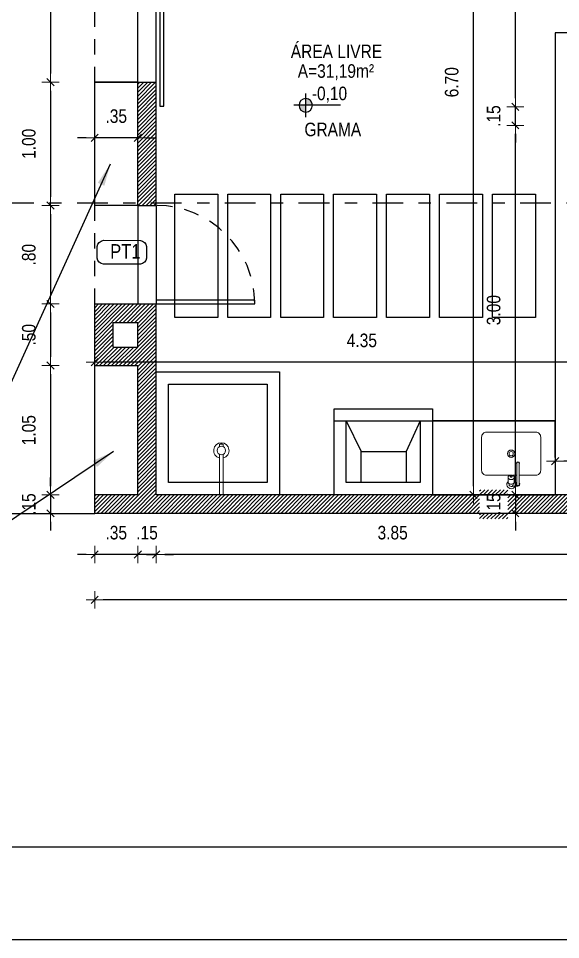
# Model space of a CAD drawing. Extents: x -178 to 151, y -135 to 745.
# Drawn here: x 109.13 to 113.54, y 700.13 to 707.61 of the extents above; entities that cross this region are included whole.
import ezdxf
from ezdxf.enums import TextEntityAlignment as Align

# ---------------------------------------------------------------- set-up
doc = ezdxf.new("R2010")
doc.units = 0
doc.header["$MEASUREMENT"] = 0
doc.header["$PDSIZE"] = -5
for name, pattern in [('CONTINU', [0]), ('DASHDOT2', [0.5, 0.25, -0.125, 0, -0.125]), ('HIDDEN2', [0.1875, 0.125, -0.0625]), ('TRAÇO-2PTOS_P', [0.625, 0.25, -0.125, 0, -0.125, 0, -0.125])]:
    doc.linetypes.add(name, pattern=pattern)
doc.layers.get('0').update_dxf_attribs({"linetype": 'CONTINUOUS'})
doc.layers.get('Defpoints').update_dxf_attribs({"linetype": 'CONTINUOUS'})
for name, color, linetype in [('AR-ALV', 5, 'CONTINUOUS'), ('ARQ-COB-PROJ', 8, 'TRAÇO-2PTOS_P'), ('COTA', 7, 'CONTINUOUS'), ('DIVERSOS', 1, 'CONTINUOUS'), ('E-hatch', 8, 'CONTINUOUS'), ('E-txt-g', 3, 'CONTINUOUS'), ('Layer1', 7, 'CONTINUOUS'), ('LAYER7', 4, 'CONTINUOUS')]:
    doc.layers.add(name, color=color, linetype=linetype)
for name, color, linetype, lineweight in [('E-Cta-W', 7, 'CONTINUOUS', 20), ('E-Lay-9', 9, 'CONTINUOUS', 9), ('E-Pen-C', 4, 'CONTINUOUS', 15), ('E-Pen-G', 3, 'CONTINUOUS', 30), ('E-Txt-W', 7, 'CONTINUOUS', 20)]:
    doc.layers.add(name, color=color, linetype=linetype, lineweight=lineweight)
doc.styles.add('F2', font='swissc.ttf')
doc.styles.add('REG60', font='romans.shx', dxfattribs={"width": 0.8, "height": 0.15})
doc.styles.add('REG80', font='romans.shx', dxfattribs={"width": 0.8, "height": 0.2})
doc.dimstyles.new('DIMENSION-1', dxfattribs={"dimtxt": 0.11, "dimasz": 0.07, "dimexe": 1, "dimexo": 0, "dimgap": 0.12, "dimtad": 1, "dimzin": 7, "dimdsep": 46, "dimtxsty": 'F2', "dimblk1": 'TRACO', "dimblk2": 'TRACO', "dimsah": 1, "dimcen": 1, "dimse1": 1, "dimse2": 1, "dimclrd": 256, "dimclre": 256, "dimclrt": 6, "dimadec": 0, "dimazin": 0, "dimtfac": 1, "dimtix": 1, "dimtmove": 2, "dimatfit": 3, "dimldrblk": 'TRACO', "dimfxl": 1, "dimtolj": 1, "dimtzin": 0, "dimarcsym": 0})
doc.dimstyles.get("Standard").update_dxf_attribs({"dimtxt": 0.18, "dimasz": 0.18, "dimexe": 0.18, "dimexo": 0.0625, "dimgap": 0.09, "dimtad": 0, "dimtih": 1, "dimtoh": 1, "dimdec": 4, "dimzin": 0, "dimdsep": 46, "dimtxsty": 'Standard', "dimcen": 0.09, "dimadec": 0, "dimazin": 0, "dimtfac": 1, "dimtdec": 4, "dimtofl": 0, "dimtmove": 0, "dimatfit": 3, "dimfxl": 1, "dimtolj": 1, "dimtzin": 0, "dimarcsym": 0})

# ---------------------------------------------------------------- blocks, each defined once
blk = doc.blocks.new('TRACO')
at = {"layer": 'E-Pen-C'}
for p, q in [((-1, 0), (1, 0)), ((0, 1), (0, -1))]:
    blk.add_line(p, q, dxfattribs=at)
at = {"layer": 'E-Pen-G'}
blk.add_line((-0.42, -0.42), (0.42, 0.42), dxfattribs=at)
blk = doc.blocks.new('*D431')
at = {"lineweight": -2}
blk.add_line((113.1685, 703.81), (113.1685, 706.67), dxfattribs=at)
at = {"layer": 'Defpoints', "color": 0}
for p in [(113.1685, 706.74), (114.1869, 706.74), (114.0045, 703.74)]:
    blk.add_point(p, dxfattribs=at)
at = {"lineweight": -2, "xscale": 0.07, "yscale": 0.07, "zscale": 0.07}
for p, rotation in [((113.1685, 706.74), 90), ((113.1685, 703.74), 270)]:
    blk.add_blockref('TRACO', p, dxfattribs=dict(at, rotation=rotation))
at = {"color": 6, "insert": (112.9924, 705.24), "char_height": 0.11, "attachment_point": 5, "rotation": 90, "style": 'F2'}
blk.add_mtext('\\A1;3.00', dxfattribs=at)
blk = doc.blocks.new('*D432')
at = {"lineweight": -2}
for p, q in [((113.1685, 706.96), (113.1685, 707.03)), ((113.1685, 706.74), (113.1685, 706.89)), ((113.1685, 706.67), (113.1685, 706.6))]:
    blk.add_line(p, q, dxfattribs=at)
at = {"layer": 'Defpoints', "color": 0}
for p in [(113.1685, 706.89), (114.1754, 706.89), (114.2416, 706.74)]:
    blk.add_point(p, dxfattribs=at)
at = {"lineweight": -2, "xscale": 0.07, "yscale": 0.07, "zscale": 0.07}
for p, rotation in [((113.1685, 706.89), 270), ((113.1685, 706.74), 90)]:
    blk.add_blockref('TRACO', p, dxfattribs=dict(at, rotation=rotation))
at = {"color": 6, "insert": (112.9924, 706.815), "char_height": 0.11, "attachment_point": 5, "rotation": 90, "style": 'F2'}
blk.add_mtext('\\A1;.15', dxfattribs=at)
blk = doc.blocks.new('*D433')
at = {"lineweight": -2}
blk.add_line((113.1685, 706.96), (113.1685, 710.37), dxfattribs=at)
at = {"layer": 'Defpoints', "color": 0}
for p in [(113.1685, 710.44), (118.6526, 710.44), (114.1754, 706.89)]:
    blk.add_point(p, dxfattribs=at)
at = {"lineweight": -2, "xscale": 0.07, "yscale": 0.07, "zscale": 0.07}
for p, rotation in [((113.1685, 710.44), 90), ((113.1685, 706.89), 270)]:
    blk.add_blockref('TRACO', p, dxfattribs=dict(at, rotation=rotation))
at = {"color": 6, "insert": (112.9924, 708.665), "char_height": 0.11, "attachment_point": 5, "rotation": 90, "style": 'F2'}
blk.add_mtext('\\A1;3.55', dxfattribs=at)
blk = doc.blocks.new('*D313')
at = {"lineweight": -2}
blk.add_line((112.828, 703.81), (112.828, 710.37), dxfattribs=at)
at = {"layer": 'Defpoints', "color": 0}
for p in [(112.6161, 710.44), (112.828, 710.44), (111.9661, 703.74)]:
    blk.add_point(p, dxfattribs=at)
at = {"lineweight": -2, "xscale": 0.07, "yscale": 0.07, "zscale": 0.07}
for p, rotation in [((112.828, 710.44), 90), ((112.828, 703.74), 270)]:
    blk.add_blockref('TRACO', p, dxfattribs=dict(at, rotation=rotation))
at = {"color": 6, "insert": (112.6518, 707.09), "char_height": 0.11, "attachment_point": 5, "rotation": 90, "style": 'F2'}
blk.add_mtext('\\A1;6.70', dxfattribs=at)
blk = doc.blocks.new('*D455')
at = {"linetype": 'Continuous', "lineweight": -2}
blk.add_line((114.0216, 703.2568), (110.3216, 703.2568), dxfattribs=at)
at = {"layer": 'Defpoints', "color": 0, "linetype": 'Continuous'}
for p in [(110.2516, 703.74), (114.0916, 703.74), (110.2516, 703.2568)]:
    blk.add_point(p, dxfattribs=at)
at = {"linetype": 'Continuous', "lineweight": -2, "xscale": 0.07, "yscale": 0.07, "zscale": 0.07, "rotation": 180}
blk.add_blockref('TRACO', (110.2516, 703.2568), dxfattribs=at)
at = {"linetype": 'Continuous', "lineweight": -2, "xscale": 0.07, "yscale": 0.07, "zscale": 0.07}
blk.add_blockref('TRACO', (114.0916, 703.2568), dxfattribs=at)
at = {"color": 6, "linetype": 'Continuous', "insert": (112.1716, 703.433), "char_height": 0.11, "attachment_point": 5, "style": 'F2'}
blk.add_mtext('\\A1;3.85', dxfattribs=at)
blk = doc.blocks.new('*D319')
at = {"lineweight": -2}
for p, q in [((110.0316, 703.2568), (109.9616, 703.2568)), ((110.2516, 703.2568), (110.1016, 703.2568)), ((110.3216, 703.2568), (110.3916, 703.2568))]:
    blk.add_line(p, q, dxfattribs=at)
at = {"layer": 'Defpoints', "color": 0}
for p in [(110.1016, 703.74), (110.2516, 703.74), (110.1016, 703.2568)]:
    blk.add_point(p, dxfattribs=at)
at = {"lineweight": -2, "xscale": 0.07, "yscale": 0.07, "zscale": 0.07}
blk.add_blockref('TRACO', (110.1016, 703.2568), dxfattribs=at)
at = {"lineweight": -2, "xscale": 0.07, "yscale": 0.07, "zscale": 0.07, "rotation": 180}
blk.add_blockref('TRACO', (110.2516, 703.2568), dxfattribs=at)
at = {"color": 6, "insert": (110.1766, 703.433), "char_height": 0.11, "attachment_point": 5, "style": 'F2'}
blk.add_mtext('\\A1;.15', dxfattribs=at)
blk = doc.blocks.new('*D456')
at = {"linetype": 'Continuous', "lineweight": -2}
blk.add_line((134.6816, 702.889), (109.8216, 702.889), dxfattribs=at)
at = {"layer": 'Defpoints', "color": 0, "linetype": 'Continuous'}
for p in [(109.7516, 703.527), (134.7516, 703.527), (109.7516, 702.889)]:
    blk.add_point(p, dxfattribs=at)
at = {"linetype": 'Continuous', "lineweight": -2, "xscale": 0.07, "yscale": 0.07, "zscale": 0.07, "rotation": 180}
blk.add_blockref('TRACO', (109.7516, 702.889), dxfattribs=at)
at = {"linetype": 'Continuous', "lineweight": -2, "xscale": 0.07, "yscale": 0.07, "zscale": 0.07}
blk.add_blockref('TRACO', (134.7516, 702.889), dxfattribs=at)
at = {"color": 6, "linetype": 'Continuous', "insert": (121.1016, 703.0917), "char_height": 0.11, "attachment_point": 5, "style": 'F2'}
blk.add_mtext('\\A1;25.00', dxfattribs=at)
blk = doc.blocks.new('*D469')
at = {"linetype": 'Continuous', "lineweight": -2}
blk.add_line((114.0216, 710.7629), (109.9716, 710.7629), dxfattribs=at)
at = {"layer": 'Defpoints', "color": 0, "linetype": 'Continuous'}
for p in [(109.9016, 710.7629), (109.9016, 710.44), (114.0916, 706.89)]:
    blk.add_point(p, dxfattribs=at)
at = {"linetype": 'Continuous', "lineweight": -2, "xscale": 0.07, "yscale": 0.07, "zscale": 0.07, "rotation": 180}
blk.add_blockref('TRACO', (109.9016, 710.7629), dxfattribs=at)
at = {"linetype": 'Continuous', "lineweight": -2, "xscale": 0.07, "yscale": 0.07, "zscale": 0.07}
blk.add_blockref('TRACO', (114.0916, 710.7629), dxfattribs=at)
at = {"color": 6, "linetype": 'Continuous', "insert": (111.9966, 710.939), "char_height": 0.11, "attachment_point": 5, "style": 'F2'}
blk.add_mtext('\\A1;4.19', dxfattribs=at)
blk = doc.blocks.new('*D342')
at = {"linetype": 'Continuous', "lineweight": -2}
blk.add_line((114.0216, 704.0135), (113.5616, 704.0135), dxfattribs=at)
at = {"layer": 'Defpoints', "color": 0, "linetype": 'Continuous'}
for p in [(113.4916, 706.89), (114.0916, 706.89), (113.4916, 704.0135)]:
    blk.add_point(p, dxfattribs=at)
at = {"linetype": 'Continuous', "lineweight": -2, "xscale": 0.07, "yscale": 0.07, "zscale": 0.07, "rotation": 180}
blk.add_blockref('TRACO', (113.4916, 704.0135), dxfattribs=at)
at = {"linetype": 'Continuous', "lineweight": -2, "xscale": 0.07, "yscale": 0.07, "zscale": 0.07}
blk.add_blockref('TRACO', (114.0916, 704.0135), dxfattribs=at)
at = {"color": 6, "linetype": 'Continuous', "insert": (113.7916, 704.1897), "char_height": 0.11, "attachment_point": 5, "style": 'F2'}
blk.add_mtext('\\A1;.60', dxfattribs=at)
blk = doc.blocks.new('*D350')
at = {"linetype": 'Continuous', "lineweight": -2}
blk.add_line((109.3929, 710.02), (109.3929, 707.16), dxfattribs=at)
at = {"layer": 'Defpoints', "color": 0, "linetype": 'Continuous'}
for p in [(109.8086, 710.09), (109.3929, 707.09), (110.0086, 707.09)]:
    blk.add_point(p, dxfattribs=at)
at = {"linetype": 'Continuous', "lineweight": -2, "xscale": 0.07, "yscale": 0.07, "zscale": 0.07}
for p, rotation in [((109.3929, 710.09), 90), ((109.3929, 707.09), 270)]:
    blk.add_blockref('TRACO', p, dxfattribs=dict(at, rotation=rotation))
at = {"color": 6, "linetype": 'Continuous', "insert": (109.2167, 708.59), "char_height": 0.11, "attachment_point": 5, "rotation": 90, "style": 'F2'}
blk.add_mtext('\\A1;3.00', dxfattribs=at)
blk = doc.blocks.new('*D351')
at = {"linetype": 'Continuous', "lineweight": -2}
blk.add_line((109.3929, 707.02), (109.3929, 706.16), dxfattribs=at)
at = {"layer": 'Defpoints', "color": 0, "linetype": 'Continuous'}
for p in [(110.0086, 707.09), (109.3929, 706.09), (110.0086, 706.09)]:
    blk.add_point(p, dxfattribs=at)
at = {"linetype": 'Continuous', "lineweight": -2, "xscale": 0.07, "yscale": 0.07, "zscale": 0.07}
for p, rotation in [((109.3929, 707.09), 90), ((109.3929, 706.09), 270)]:
    blk.add_blockref('TRACO', p, dxfattribs=dict(at, rotation=rotation))
at = {"color": 6, "linetype": 'Continuous', "insert": (109.2167, 706.59), "char_height": 0.11, "attachment_point": 5, "rotation": 90, "style": 'F2'}
blk.add_mtext('\\A1;1.00', dxfattribs=at)
blk = doc.blocks.new('*D352')
at = {"linetype": 'Continuous', "lineweight": -2}
blk.add_line((109.3929, 706.02), (109.3929, 705.36), dxfattribs=at)
at = {"layer": 'Defpoints', "color": 0, "linetype": 'Continuous'}
for p in [(110.0086, 706.09), (109.3929, 705.29), (110.0086, 705.29)]:
    blk.add_point(p, dxfattribs=at)
at = {"linetype": 'Continuous', "lineweight": -2, "xscale": 0.07, "yscale": 0.07, "zscale": 0.07}
for p, rotation in [((109.3929, 706.09), 90), ((109.3929, 705.29), 270)]:
    blk.add_blockref('TRACO', p, dxfattribs=dict(at, rotation=rotation))
at = {"color": 6, "linetype": 'Continuous', "insert": (109.2167, 705.69), "char_height": 0.11, "attachment_point": 5, "rotation": 90, "style": 'F2'}
blk.add_mtext('\\A1;.80', dxfattribs=at)
blk = doc.blocks.new('*D353')
at = {"linetype": 'Continuous', "lineweight": -2}
blk.add_line((109.3929, 704.72), (109.3929, 703.81), dxfattribs=at)
at = {"layer": 'Defpoints', "color": 0, "linetype": 'Continuous'}
for p in [(110.0086, 704.79), (109.3929, 703.74), (109.6586, 703.74)]:
    blk.add_point(p, dxfattribs=at)
at = {"linetype": 'Continuous', "lineweight": -2, "xscale": 0.07, "yscale": 0.07, "zscale": 0.07}
for p, rotation in [((109.3929, 704.79), 90), ((109.3929, 703.74), 270)]:
    blk.add_blockref('TRACO', p, dxfattribs=dict(at, rotation=rotation))
at = {"color": 6, "linetype": 'Continuous', "insert": (109.2167, 704.265), "char_height": 0.11, "attachment_point": 5, "rotation": 90, "style": 'F2'}
blk.add_mtext('\\A1;1.05', dxfattribs=at)
blk = doc.blocks.new('*D354')
at = {"linetype": 'Continuous', "lineweight": -2}
for p, q in [((109.3929, 703.81), (109.3929, 703.88)), ((109.3929, 703.74), (109.3929, 703.59)), ((109.3929, 703.52), (109.3929, 703.45))]:
    blk.add_line(p, q, dxfattribs=at)
at = {"layer": 'Defpoints', "color": 0, "linetype": 'Continuous'}
for p in [(109.6586, 703.74), (109.3929, 703.59), (109.6586, 703.59)]:
    blk.add_point(p, dxfattribs=at)
at = {"linetype": 'Continuous', "lineweight": -2, "xscale": 0.07, "yscale": 0.07, "zscale": 0.07}
for p, rotation in [((109.3929, 703.74), 270), ((109.3929, 703.59), 90)]:
    blk.add_blockref('TRACO', p, dxfattribs=dict(at, rotation=rotation))
at = {"color": 6, "linetype": 'Continuous', "insert": (109.2167, 703.665), "char_height": 0.11, "attachment_point": 5, "rotation": 90, "style": 'F2'}
blk.add_mtext('\\A1;.15', dxfattribs=at)
blk = doc.blocks.new('*D358')
at = {"linetype": 'Continuous', "lineweight": -2}
blk.add_line((109.3929, 705.22), (109.3929, 704.86), dxfattribs=at)
at = {"layer": 'Defpoints', "color": 0, "linetype": 'Continuous'}
for p in [(110.0086, 705.29), (109.3929, 704.79), (110.0086, 704.79)]:
    blk.add_point(p, dxfattribs=at)
at = {"linetype": 'Continuous', "lineweight": -2, "xscale": 0.07, "yscale": 0.07, "zscale": 0.07}
for p, rotation in [((109.3929, 705.29), 90), ((109.3929, 704.79), 270)]:
    blk.add_blockref('TRACO', p, dxfattribs=dict(at, rotation=rotation))
at = {"color": 6, "linetype": 'Continuous', "insert": (109.2167, 705.04), "char_height": 0.11, "attachment_point": 5, "rotation": 90, "style": 'F2'}
blk.add_mtext('\\A1;.50', dxfattribs=at)
blk = doc.blocks.new('*D359')
at = {"linetype": 'Continuous', "lineweight": -2}
for p, q in [((109.6816, 703.2568), (109.6116, 703.2568)), ((110.1016, 703.2568), (109.7516, 703.2568)), ((110.1716, 703.2568), (110.2416, 703.2568))]:
    blk.add_line(p, q, dxfattribs=at)
at = {"layer": 'Defpoints', "color": 0, "linetype": 'Continuous'}
for p in [(109.7516, 703.74), (110.1016, 703.74), (109.7516, 703.2568)]:
    blk.add_point(p, dxfattribs=at)
at = {"linetype": 'Continuous', "lineweight": -2, "xscale": 0.07, "yscale": 0.07, "zscale": 0.07}
blk.add_blockref('TRACO', (109.7516, 703.2568), dxfattribs=at)
at = {"linetype": 'Continuous', "lineweight": -2, "xscale": 0.07, "yscale": 0.07, "zscale": 0.07, "rotation": 180}
blk.add_blockref('TRACO', (110.1016, 703.2568), dxfattribs=at)
at = {"color": 6, "linetype": 'Continuous', "insert": (109.9266, 703.433), "char_height": 0.11, "attachment_point": 5, "style": 'F2'}
blk.add_mtext('\\A1;.35', dxfattribs=at)
blk = doc.blocks.new('TXT-AMB75')
at = {"layer": 'E-txt-g', "style": 'REG80', "width": 0.8, "flags": 8}
blk.add_attdef('TXT', text='', height=0.2, dxfattribs=at).set_placement((0.005, 0.296), align=Align.CENTER)
at = {"layer": 'E-Txt-W', "style": 'REG60', "width": 0.8, "flags": 8}
blk.add_attdef('TXT', text='', height=0.15, dxfattribs=at).set_placement((0.005, 0.027), align=Align.CENTER)
blk = doc.blocks.new('Cuba coz')
at = {"color": 8}
blk.add_line((7.5, -4.5), (7.5, -2.41), dxfattribs=at)
for points in [[(13.41, -6.5), (13.41, -20, 0.414214), (17.41, -24), (44.41, -24, 0.414214), (48.41, -20), (48.41, 20, 0.414214), (44.41, 24), (17.41, 24, 0.414214), (13.41, 20), (13.41, 0.74)], [(6.7, 1.75), (6, 1.75, 0.546464), (4.41, -0.73, -0.10784), (4.5, -1.15), (4.5, -5.5)], [(11.72, 2.5), (7.96, 2.5, 0.133256), (7.32, 2.33, 0.106756), (6.71, 1.77, 0.082828), (6.34, 0.99, 0.071352), (6.19, 0, 0.071352), (6.34, -0.99, 0.082828), (6.71, -1.77, 0.106756), (7.32, -2.33, 0.133256), (7.96, -2.5), (11.72, -2.5)], [(4.41, -0.73, 0.293273), (6, -1.75), (6.7, -1.75)], [(13.41, -1), (13.41, -4.5, 0.414214)]]:
    blk.add_lwpolyline(points, format="xyb", dxfattribs=at)
for points in [[(11.72, -2.5, 0.133256), (12.36, -2.33, 0.106756), (12.97, -1.77, 0.082828), (13.35, -0.99, 0.071352), (13.49, 0, 0.071352), (13.35, 0.99, 0.082828), (12.97, 1.77, 0.106756), (12.36, 2.33, 0.133256), (11.72, 2.5, 0.133256), (11.08, 2.33, 0.106756), (10.47, 1.77, 0.082828), (10.1, 0.99, 0.071352), (9.95, 0, 0.071352), (10.1, -0.99, 0.082828), (10.47, -1.77, 0.106756), (11.08, -2.33, 0.133256)], [(12.47, 0.75, 0.133256), (12.28, 0.7, 0.106756), (12.1, 0.53, 0.082828), (11.98, 0.3, 0.071352), (11.94, 0, 0.071352), (11.98, -0.3, 0.082828), (12.1, -0.53, 0.106756), (12.28, -0.7, 0.133256), (12.47, -0.75, 0.133256), (12.66, -0.7, 0.106756), (12.85, -0.53, 0.082828), (12.96, -0.3, 0.071352), (13, 0, 0.071352), (12.96, 0.3, 0.082828), (12.85, 0.53, 0.106756), (12.66, 0.7, 0.133256)], [(6, -6.5), (23, -6.5, 1), (23, -4.5), (6, -4.5, 1)]]:
    blk.add_lwpolyline(points, format="xyb", close=True, dxfattribs=at)
for radius in [3, 1.75]:
    blk.add_circle((30.91, 0), radius, dxfattribs=at)
for centre, radius, start, end in [((6, 0), 3.5, 45.58469, 244.62307), ((6, -5.5), 1.5, 41.81031, 318.18969), ((6, 0), 3.5, 295.37693, 314.41531), ((23, -5.5), 1.25, 233.1301, 126.8699)]:
    blk.add_arc(centre, radius, start, end, dxfattribs=at)
blk = doc.blocks.new('Chuveiro')
at = {"layer": 'E-Lay-9', "color": 8}
for p, q in [((-0.0311, 0.0156), (-0.3604, 0.0156)), ((0.0509, 0.0156), (0.0311, 0.0156)), ((0.0509, 0.0156), (0.0509, -0.0156)), ((-0.0311, -0.0156), (-0.3604, -0.0156)), ((0.0509, -0.0156), (0.0311, -0.0156))]:
    blk.add_line(p, q, dxfattribs=at)
blk.add_circle((0, 0), 0.0348, dxfattribs=at)
for centre, radius, start, end in [((0, 0), 0.0624, 194.4775, 165.5225), ((0.0093, 0), 0.0444, 339.42663, 20.57337)]:
    blk.add_arc(centre, radius, start, end, dxfattribs=at)
blk = doc.blocks.new('*D406')
at = {"linetype": 'Continuous', "lineweight": -2}
blk.add_line((114.0216, 704.8175), (109.8216, 704.8175), dxfattribs=at)
at = {"layer": 'Defpoints', "color": 0, "linetype": 'Continuous'}
for p in [(109.7516, 707.09), (114.0916, 706.89), (109.7516, 704.8175)]:
    blk.add_point(p, dxfattribs=at)
at = {"linetype": 'Continuous', "lineweight": -2, "xscale": 0.07, "yscale": 0.07, "zscale": 0.07, "rotation": 180}
blk.add_blockref('TRACO', (109.7516, 704.8175), dxfattribs=at)
at = {"linetype": 'Continuous', "lineweight": -2, "xscale": 0.07, "yscale": 0.07, "zscale": 0.07}
blk.add_blockref('TRACO', (114.0916, 704.8175), dxfattribs=at)
at = {"color": 6, "linetype": 'Continuous', "insert": (111.9216, 704.9937), "char_height": 0.11, "attachment_point": 5, "style": 'F2'}
blk.add_mtext('\\A1;4.35', dxfattribs=at)
blk = doc.blocks.new('*D420')
at = {"lineweight": -2}
for p, q in [((109.6816, 706.638), (109.6116, 706.638)), ((110.1016, 706.638), (109.7516, 706.638)), ((110.1716, 706.638), (110.2416, 706.638))]:
    blk.add_line(p, q, dxfattribs=at)
at = {"layer": 'Defpoints', "color": 0, "linetype": 'Continuous'}
for p in [(109.7516, 707.09), (110.1016, 707.09), (109.7516, 706.638)]:
    blk.add_point(p, dxfattribs=at)
at = {"linetype": 'Continuous', "lineweight": -2, "xscale": 0.07, "yscale": 0.07, "zscale": 0.07}
blk.add_blockref('TRACO', (109.7516, 706.638), dxfattribs=at)
at = {"linetype": 'Continuous', "lineweight": -2, "xscale": 0.07, "yscale": 0.07, "zscale": 0.07, "rotation": 180}
blk.add_blockref('TRACO', (110.1016, 706.638), dxfattribs=at)
at = {"color": 6, "linetype": 'Continuous', "insert": (109.9266, 706.8141), "char_height": 0.11, "attachment_point": 5, "style": 'F2'}
blk.add_mtext('\\A1;.35', dxfattribs=at)
blk = doc.blocks.new('NIVEL')
at = {"layer": 'DIVERSOS'}
h = blk.add_hatch(color=7, dxfattribs=at)
h.paths.add_polyline_path([(0, 0.137, 0.414214), (-0.137, 0), (0, 0)])
h.paths.add_polyline_path([(0, 0), (0, -0.137, 0.414214), (0.137, 0)])
at = {"layer": 'DIVERSOS', "color": 7}
for p, q in [((0, 0.242), (0, -0.242)), ((0.709, 0), (-0.242, 0))]:
    blk.add_line(p, q, dxfattribs=at)
blk.add_circle((0, 0), 0.137, dxfattribs=at)
blk = doc.blocks.new('*D472')
at = {"lineweight": -2}
for p, q in [((113.1685, 703.81), (113.1685, 703.88)), ((113.1685, 703.74), (113.1685, 703.59)), ((113.1685, 703.52), (113.1685, 703.45))]:
    blk.add_line(p, q, dxfattribs=at)
at = {"layer": 'Defpoints', "color": 0, "linetype": 'Continuous'}
for p in [(113.4953, 703.74), (113.1685, 703.59), (113.4953, 703.59)]:
    blk.add_point(p, dxfattribs=at)
at = {"linetype": 'Continuous', "lineweight": -2, "xscale": 0.07, "yscale": 0.07, "zscale": 0.07}
for p, rotation in [((113.1685, 703.74), 270), ((113.1685, 703.59), 90)]:
    blk.add_blockref('TRACO', p, dxfattribs=dict(at, rotation=rotation))
at = {"color": 6, "linetype": 'Continuous', "insert": (112.9924, 703.665), "char_height": 0.11, "attachment_point": 5, "rotation": 90, "style": 'F2'}
blk.add_mtext('\\A1;.15', dxfattribs=at)

msp = doc.modelspace()

# ---------------------------------------------------------------- hatches: boundary and pattern name
at = {"layer": 'E-hatch'}
h = msp.add_hatch(dxfattribs=at)
h.set_pattern_fill('ANSI31', color=256, scale=0.18, style=0)
h.paths.add_polyline_path([(110.2516, 707.09), (110.1016, 707.09), (110.1016, 706.1104), (110.2516, 706.1104)])
h.paths.add_polyline_path([(110.2516, 706.1104), (110.1016, 706.1104), (110.1016, 706.09), (110.2516, 706.09)])
h.paths.add_polyline_path([(127.6962, 710.59), (109.7516, 710.59), (109.7516, 710.44), (109.7516, 710.09), (110.2516, 710.09), (110.2516, 710.24), (109.9016, 710.24), (109.9016, 710.44), (110.2516, 710.44), (127.6962, 710.44)])
h.paths.add_polyline_path([(134.7516, 710.59), (127.6962, 710.59), (127.6962, 710.44), (134.6016, 710.44), (134.6016, 706.1104), (134.7516, 706.1104)])
h.paths.add_polyline_path([(134.7516, 706.1104), (134.6016, 706.1104), (134.6016, 703.74), (131.6006, 703.74), (131.6006, 704.84), (131.4506, 704.84), (131.4506, 703.74), (131.0058, 703.74), (128.3506, 703.74), (128.3506, 703.79), (128.2006, 703.79), (128.2006, 703.74), (127.6962, 703.74), (127.6962, 703.59), (134.7516, 703.59)])
h.paths.add_polyline_path([(131.6006, 707.59), (129.347, 707.59), (129.347, 708.94), (128.2963, 708.94), (128.2963, 708.79), (129.197, 708.79), (129.197, 708.39), (129.197, 707.59), (129.147, 707.59), (129.147, 707.44), (131.4506, 707.44), (131.4506, 706.9361), (131.4506, 706.64), (131.6006, 706.64)], flags=17)
h.paths.add_polyline_path([(128.3506, 707.44), (128.447, 707.44), (128.447, 707.59), (127.6962, 707.59), (127.6962, 707.44), (128.2006, 707.44), (128.2006, 706.9953), (128.2006, 706.1104), (128.3506, 706.1104)], flags=17)
h.paths.add_polyline_path([(127.6962, 707.59), (126.697, 707.59), (126.697, 708.79), (127.4963, 708.79), (127.4963, 708.94), (126.547, 708.94), (126.547, 707.59), (126.1983, 707.59), (126.1983, 707.44), (126.7925, 707.44), (127.6962, 707.44)])
h.paths.add_polyline_path([(128.3506, 706.1104), (128.2006, 706.1104), (128.2006, 704.79), (127.6962, 704.79), (127.6962, 704.64), (128.2006, 704.64), (128.2006, 704.59), (128.3506, 704.59)], flags=17)
h.paths.add_polyline_path([(127.6962, 704.79), (126.3504, 704.79), (125.5484, 704.79), (125.5484, 704.64), (127.6962, 704.64)], flags=16)
h.paths.add_polyline_path([(124.7484, 704.79), (124.5983, 704.79), (124.5983, 706.1104), (124.4483, 706.1104), (124.4483, 704.64), (124.7484, 704.64)])
h.paths.add_polyline_path([(124.5983, 707.44), (124.5983, 707.59), (124.5983, 707.9471), (124.4483, 707.9471), (124.4483, 706.1104), (124.5983, 706.1104)])
h.paths.add_polyline_path([(127.6962, 703.74), (120.2416, 703.74), (120.2416, 703.94), (120.0916, 703.94), (120.0916, 703.74), (117.5916, 703.74), (117.5916, 704.14), (117.5916, 704.19), (117.4416, 704.19), (117.4416, 703.74), (114.2416, 703.74), (114.2416, 704.1848), (114.2416, 704.49), (114.0916, 704.49), (114.0916, 703.74), (110.2516, 703.74), (110.2516, 704.74), (110.2516, 704.94), (110.2516, 705.29), (110.1016, 705.29), (109.7516, 705.29), (109.7516, 704.79), (110.1016, 704.79), (110.1016, 703.74), (109.7516, 703.74), (109.7516, 703.59), (127.6962, 703.59)])
h.paths.add_polyline_path([(110.1016, 704.94), (109.9016, 704.94), (109.9016, 705.14), (110.1016, 705.14)], flags=16)
h.paths.add_polyline_path([(120.2416, 705.09), (118.3416, 705.09), (118.3416, 704.94), (120.0916, 704.94), (120.0916, 704.74), (120.2416, 704.74)], flags=17)
h.paths.add_polyline_path([(117.5916, 705.8363), (117.4416, 705.8363), (117.4416, 704.89), (117.5916, 704.89), (117.5916, 704.94), (117.6416, 704.94), (117.6416, 705.09), (117.5916, 705.09)])
h.paths.add_polyline_path([(117.5916, 706.89), (117.5916, 707.3826), (117.5616, 707.3826), (117.4416, 707.3826), (117.4416, 706.89), (114.0916, 706.89), (114.0916, 705.99), (114.2416, 705.99), (114.2416, 706.74), (116.0919, 706.74), (117.4416, 706.74), (117.4416, 706.6363), (117.5916, 706.6363)])
h.paths.add_polyline_path([(118.34, 708.94), (117.4416, 708.94), (117.4416, 708.5822), (117.5916, 708.5822), (117.5916, 708.79), (118.34, 708.79)])
h.paths.add_polyline_path([(121.7668, 708.94), (120.34, 708.94), (120.34, 708.79), (121.0883, 708.79), (121.0883, 706.29), (121.0916, 706.29), (121.2483, 706.29), (121.2483, 708.79), (121.7668, 708.79)])
h.paths.add_polyline_path([(124.5983, 708.94), (123.7668, 708.94), (123.7668, 708.79), (124.4483, 708.79), (124.4483, 708.7471), (124.5983, 708.7471)])
h.paths.add_polyline_path([(127.7627, 703.59), (127.7627, 703.74), (127.5324, 703.74), (127.5324, 703.59)])
h.paths.add_polyline_path([(134.556, 704.0317), (134.7933, 704.0317), (134.7933, 704.2621), (134.556, 704.2621)])
h.paths.add_polyline_path([(127.7627, 707.3944), (127.7627, 707.6317), (127.5324, 707.6317), (127.5324, 707.3944)])
h.paths.add_polyline_path([(127.7627, 704.64), (127.7627, 704.79), (127.5324, 704.79), (127.5324, 704.64)])
h.paths.add_polyline_path([(113.1083, 703.5444), (113.1083, 703.7817), (112.8779, 703.7817), (112.8779, 703.5444)])
h.paths.add_polyline_path([(116.3506, 706.6944), (116.3506, 706.9317), (116.1203, 706.9317), (116.1203, 706.6944)], flags=17)

# ---------------------------------------------------------------- linework, layer by layer
at = {"color": 8, "linetype": 'Continuous'}
for p, q in [((110.1016, 707.09), (109.7516, 707.09)), ((109.7516, 706.09), (109.7516, 707.09)), ((109.7516, 707.09), (110.1016, 707.09)), ((110.1016, 706.09), (109.7516, 706.09)), ((111.7953, 704.34), (111.916, 704.0933)), ((112.3953, 704.34), (112.2815, 704.0933))]:
    msp.add_line(p, q, dxfattribs=at)
at = {"color": 5, "linetype": 'Continuous'}
for p, q in [((110.1016, 706.09), (110.1016, 707.09)), ((110.1016, 707.09), (110.2516, 707.09)), ((110.2516, 706.09), (110.2516, 707.09)), ((110.1016, 706.09), (110.2516, 706.09)), ((109.7516, 705.29), (110.1016, 705.29)), ((109.7516, 704.79), (109.7516, 705.29)), ((110.1016, 705.29), (110.2516, 705.29)), ((110.2516, 704.94), (110.2516, 705.29)), ((110.2516, 704.94), (110.2516, 705.29)), ((109.9016, 705.14), (110.1016, 705.14)), ((109.9016, 704.94), (109.9016, 705.14)), ((110.1016, 704.94), (110.1016, 705.14)), ((109.9016, 704.94), (110.1016, 704.94)), ((110.2516, 703.74), (110.2516, 704.94)), ((110.2516, 704.79), (110.2516, 704.94)), ((109.7516, 704.79), (110.1016, 704.79)), ((110.1016, 703.74), (110.1016, 704.79)), ((110.1016, 703.74), (109.7516, 703.74)), ((109.7516, 703.59), (109.7516, 703.74)), ((114.0916, 703.74), (110.2516, 703.74)), ((134.7516, 703.59), (109.7516, 703.59))]:
    msp.add_line(p, q, dxfattribs=at)
at = {"color": 2}
msp.add_lwpolyline([(84.6854, 700.1302), (150.6888, 700.1302), (150.6888, 744.6802), (84.6854, 744.6802)], close=True, dxfattribs=at)
at = {"color": 5, "linetype": 'Continuous'}
msp.add_lwpolyline([(86.5604, 743.9302), (149.9388, 743.9302), (149.9388, 700.8802), (86.5604, 700.8802)], close=True, dxfattribs=at)
at = {"color": 8, "linetype": 'Continuous'}
for points in [[(111.2516, 703.74), (110.2516, 703.74), (110.2516, 704.74), (111.2516, 704.74)], [(111.1516, 703.84), (110.3516, 703.84), (110.3516, 704.64), (111.1516, 704.64)], [(112.4953, 703.74), (111.6953, 703.74), (111.6953, 704.44), (112.4953, 704.44)], [(112.3953, 703.84), (111.7953, 703.84), (111.7953, 704.34), (112.3953, 704.34)], [(112.2815, 703.84), (111.916, 703.84), (111.916, 704.0933), (112.2815, 704.0933)]]:
    msp.add_lwpolyline(points, close=True, dxfattribs=at)
at = {"color": 8, "linetype": 'Continuous', "flags": 128}
msp.add_lwpolyline([(113.4916, 704.34), (113.4916, 703.74), (111.6953, 703.74), (111.6953, 704.34), (113.4916, 704.34)], dxfattribs=at)
at = {"color": 8, "linetype": 'CONTINU'}
msp.add_lwpolyline([(113.4916, 704.34), (112.4952, 704.34), (112.4953, 703.74), (113.4953, 703.74)], close=True, dxfattribs=at)
at = {"layer": 'AR-ALV', "color": 8, "linetype": 'Continuous'}
for p, q in [((110.1016, 707.09), (110.1016, 710.09)), ((110.2516, 707.09), (110.2516, 710.09)), ((110.1016, 706.09), (110.1016, 705.29)), ((110.2516, 706.09), (110.2516, 705.29)), ((109.7516, 703.74), (109.7516, 705.09)), ((107.2516, 703.59), (109.7516, 703.59))]:
    msp.add_line(p, q, dxfattribs=at)
at = {"layer": 'AR-ALV', "color": 2, "linetype": 'DASHDOT2'}
msp.add_line((101.2078, 706.1104), (135.6356, 706.1104), dxfattribs=at)
at = {"layer": 'AR-ALV', "color": 7, "linetype": 'Continuous'}
for points in [[(110.2819, 706.897), (110.3119, 706.897), (110.3119, 709.897), (110.2819, 709.897)], [(110.2516, 705.29), (111.0516, 705.29), (111.0516, 705.32), (110.2516, 705.32)]]:
    msp.add_lwpolyline(points, close=True, dxfattribs=at)
at = {"layer": 'AR-ALV', "color": 8, "linetype": 'Continuous'}
for points in [[(110.7507, 705.1813), (110.4024, 705.1813), (110.4024, 706.1804), (110.7507, 706.1804)], [(110.7507, 705.1813), (110.4024, 705.1813), (110.4024, 706.1804), (110.7507, 706.1804)], [(111.1807, 705.1813), (110.8324, 705.1813), (110.8324, 706.1804), (111.1807, 706.1804)], [(111.1807, 705.1813), (110.8324, 705.1813), (110.8324, 706.1804), (111.1807, 706.1804)], [(111.6108, 705.1813), (111.2625, 705.1813), (111.2625, 706.1804), (111.6108, 706.1804)], [(111.6108, 705.1813), (111.2625, 705.1813), (111.2625, 706.1804), (111.6108, 706.1804)], [(112.0408, 705.1813), (111.6925, 705.1813), (111.6925, 706.1804), (112.0408, 706.1804)], [(112.0408, 705.1813), (111.6925, 705.1813), (111.6925, 706.1804), (112.0408, 706.1804)], [(112.4709, 705.1813), (112.1226, 705.1813), (112.1226, 706.1804), (112.4709, 706.1804)], [(112.9009, 705.1813), (112.5526, 705.1813), (112.5526, 706.1804), (112.9009, 706.1804)], [(113.331, 705.1813), (112.9827, 705.1813), (112.9827, 706.1804), (113.331, 706.1804)]]:
    msp.add_lwpolyline(points, close=True, dxfattribs=at)
at = {"layer": 'ARQ-COB-PROJ', "linetype": 'HIDDEN2'}
msp.add_line((109.7516, 705.29), (109.7516, 710.09), dxfattribs=at)
msp.add_arc((110.2516, 705.29), 0.8, 0, 90, dxfattribs=at)
at = {"layer": 'COTA', "color": 8, "linetype": 'Continuous'}
for p, q in [((113.4916, 707.49), (113.4916, 704.34)), ((116.8416, 707.49), (113.4916, 707.49)), ((113.4916, 704.34), (112.4953, 704.34))]:
    msp.add_line(p, q, dxfattribs=at)
at = {"layer": 'COTA', "color": 4, "linetype": 'Continuous'}
msp.add_lwpolyline([(109.7724, 705.7568, -0.331371), (109.8224, 705.8068), (110.1227, 705.8065, -0.332506), (110.1727, 705.7568), (110.1727, 705.6622, -0.330378), (110.1227, 705.6119), (109.8224, 705.6122, -0.331371), (109.7724, 705.6622)], format="xyb", close=True, dxfattribs=at)

# ---------------------------------------------------------------- block references
ref = msp.add_blockref('TXT-AMB75', (111.7126, 707.0694), dxfattribs=dict(xscale=-0.7290000000000001, yscale=0.7290000000000001, zscale=0.7290000000000001))
ref.add_attrib('TXT', 'ÁREA LIVRE', dxfattribs={"layer": 'E-txt-g', "color": 2, "height": 0.11, "style": 'F2'}).set_placement((111.7154, 707.2855), align=Align.CENTER)
ref.add_attrib('TXT', 'A=31,19m²', dxfattribs={"layer": 'E-Txt-W', "height": 0.11, "style": 'F2'}).set_placement((111.7107, 707.126), align=Align.CENTER)
at = {"layer": 'E-Lay-9', "color": 8, "xscale": 0.01000000000021828, "yscale": 0.01000000000021828, "zscale": 0.01, "rotation": 90.00000000000001}
msp.add_blockref('Cuba coz', (113.1344, 703.7652, -6.3346), dxfattribs=at)
at = {"layer": 'E-Lay-9', "color": 7, "xscale": -1, "rotation": 270}
msp.add_blockref('Chuveiro', (110.7802, 704.1004), dxfattribs=at)
at = {"layer": 'LAYER7', "color": 7, "linetype": 'Continuous', "xscale": -0.3985866620477118, "yscale": 0.3985866620477118, "zscale": 0.3985866620477118, "rotation": 180}
msp.add_blockref('NIVEL', (111.4658, 706.9026), dxfattribs=at)

# ---------------------------------------------------------------- texts
at = {"layer": 'Layer1', "color": 7, "linetype": 'Continuous', "style": 'F2'}
for s, p in [('-0,10', (111.5155, 707.0542)), ('GRAMA', (111.4552, 706.7616))]:
    msp.add_text(s, height=0.10972, dxfattribs=at).set_placement(p, align=Align.TOP_LEFT)
at = {"layer": 'Layer1', "color": 4, "linetype": 'Continuous', "style": 'F2'}
msp.add_text('PT1', height=0.11659, dxfattribs=at).set_placement((109.8778, 705.7755, 1.712), align=Align.TOP_LEFT)

# ---------------------------------------------------------------- dimensions: what is measured, and where the dimension line sits
at = {"color": 5, "linetype": 'Continuous'}
dim = msp.add_linear_dim(base=(109.9016, 710.7629), p1=(114.0916, 706.89), p2=(109.9016, 710.44), angle=180, dimstyle='DIMENSION-1', dxfattribs=at)
dim.commit()
dim.dimension.update_dxf_attribs({"geometry": '*D469', "text_midpoint": (111.9966, 710.939)})
at = {"color": 4}
for base, p1, p2, angle, picture, middle in [((112.828, 710.44), (111.9661, 703.74), (112.6161, 710.44), 270, '*D313', (112.6518, 707.09)), ((113.1685, 710.44), (114.1754, 706.89), (118.6526, 710.44), 270, '*D433', (112.9924, 708.665)), ((113.1685, 706.89), (114.2416, 706.74), (114.1754, 706.89), 270, '*D432', (112.9924, 706.815)), ((113.1685, 706.74), (114.0045, 703.74), (114.1869, 706.74), 270, '*D431', (112.9924, 705.24)), ((110.1016, 703.2568), (110.2516, 703.74), (110.1016, 703.74), 180, '*D319', (110.1766, 703.433))]:
    dim = msp.add_linear_dim(base=base, p1=p1, p2=p2, angle=angle, dimstyle='DIMENSION-1', dxfattribs=at)
    dim.commit()
    dim.dimension.update_dxf_attribs({"geometry": picture, "text_midpoint": middle})
at = {"color": 8, "linetype": 'Continuous'}
for base, p1, p2, angle, picture, middle in [((109.3929, 707.09), (109.8086, 710.09), (110.0086, 707.09), 270, '*D350', (109.2167, 708.59)), ((109.3929, 706.09), (110.0086, 707.09), (110.0086, 706.09), 270, '*D351', (109.2167, 706.59)), ((113.4916, 704.0135), (114.0916, 706.89), (113.4916, 706.89), 180, '*D342', (113.7916, 704.1897)), ((109.3929, 705.29), (110.0086, 706.09), (110.0086, 705.29), 270, '*D352', (109.2167, 705.69)), ((109.3929, 704.79), (110.0086, 705.29), (110.0086, 704.79), 270, '*D358', (109.2167, 705.04)), ((109.3929, 703.74), (110.0086, 704.79), (109.6586, 703.74), 270, '*D353', (109.2167, 704.265)), ((109.3929, 703.59), (109.6586, 703.74), (109.6586, 703.59), 270, '*D354', (109.2167, 703.665)), ((109.7516, 703.2568), (110.1016, 703.74), (109.7516, 703.74), 180, '*D359', (109.9266, 703.433))]:
    dim = msp.add_linear_dim(base=base, p1=p1, p2=p2, angle=angle, dimstyle='DIMENSION-1', dxfattribs=at)
    dim.commit()
    dim.dimension.update_dxf_attribs({"geometry": picture, "text_midpoint": middle})
for base, p1, p2, angle, override, picture, middle in [((109.7516, 706.638), (110.1016, 707.09), (109.7516, 707.09), 180, {"dimfxl": 0.1}, '*D420', (109.9266, 706.8141)), ((113.1685, 703.59), (113.4953, 703.74), (113.4953, 703.59), 90, {"dimfxl": 0.5, "dimfxlon": 1}, '*D472', (112.9924, 703.665))]:
    dim = msp.add_linear_dim(base=base, p1=p1, p2=p2, angle=angle, dimstyle='DIMENSION-1', override=override, dxfattribs=at)
    dim.commit()
    dim.dimension.update_dxf_attribs({"geometry": picture, "text_midpoint": middle})
dim = msp.add_linear_dim(base=(109.7516, 704.8175), p1=(114.0916, 706.89), p2=(109.7516, 707.09), angle=180, text='4.35', dimstyle='DIMENSION-1', override={"dimfxl": 0.15}, dxfattribs=at)
dim.commit()
dim.dimension.update_dxf_attribs({"geometry": '*D406', "text_midpoint": (111.9216, 704.9937)})
at = {"color": 5, "linetype": 'Continuous'}
dim = msp.add_linear_dim(base=(110.2516, 703.2568), p1=(114.0916, 703.74), p2=(110.2516, 703.74), angle=180, text='3.85', dimstyle='DIMENSION-1', dxfattribs=at)
dim.commit()
dim.dimension.update_dxf_attribs({"geometry": '*D455', "text_midpoint": (112.1716, 703.433)})
dim = msp.add_linear_dim(base=(109.7516, 702.889), p1=(134.7516, 703.527), p2=(109.7516, 703.527), angle=180, dimstyle='DIMENSION-1', dxfattribs=at)
dim.commit()
dim.dimension.update_dxf_attribs({"geometry": '*D456', "text_midpoint": (121.1016, 703.0917), "dimtype": 160})

# ---------------------------------------------------------------- leaders
at = {"layer": 'E-Cta-W', "color": 4}
for points in [[(109.878, 706.4256), (108.3393, 703.0409), (108.2466, 703.0391)], [(109.9032, 704.0919), (108.3393, 703.0409), (108.2466, 703.0391)]]:
    msp.add_leader(points, dimstyle='Standard', dxfattribs=at)

doc.saveas('drawing.dxf')
